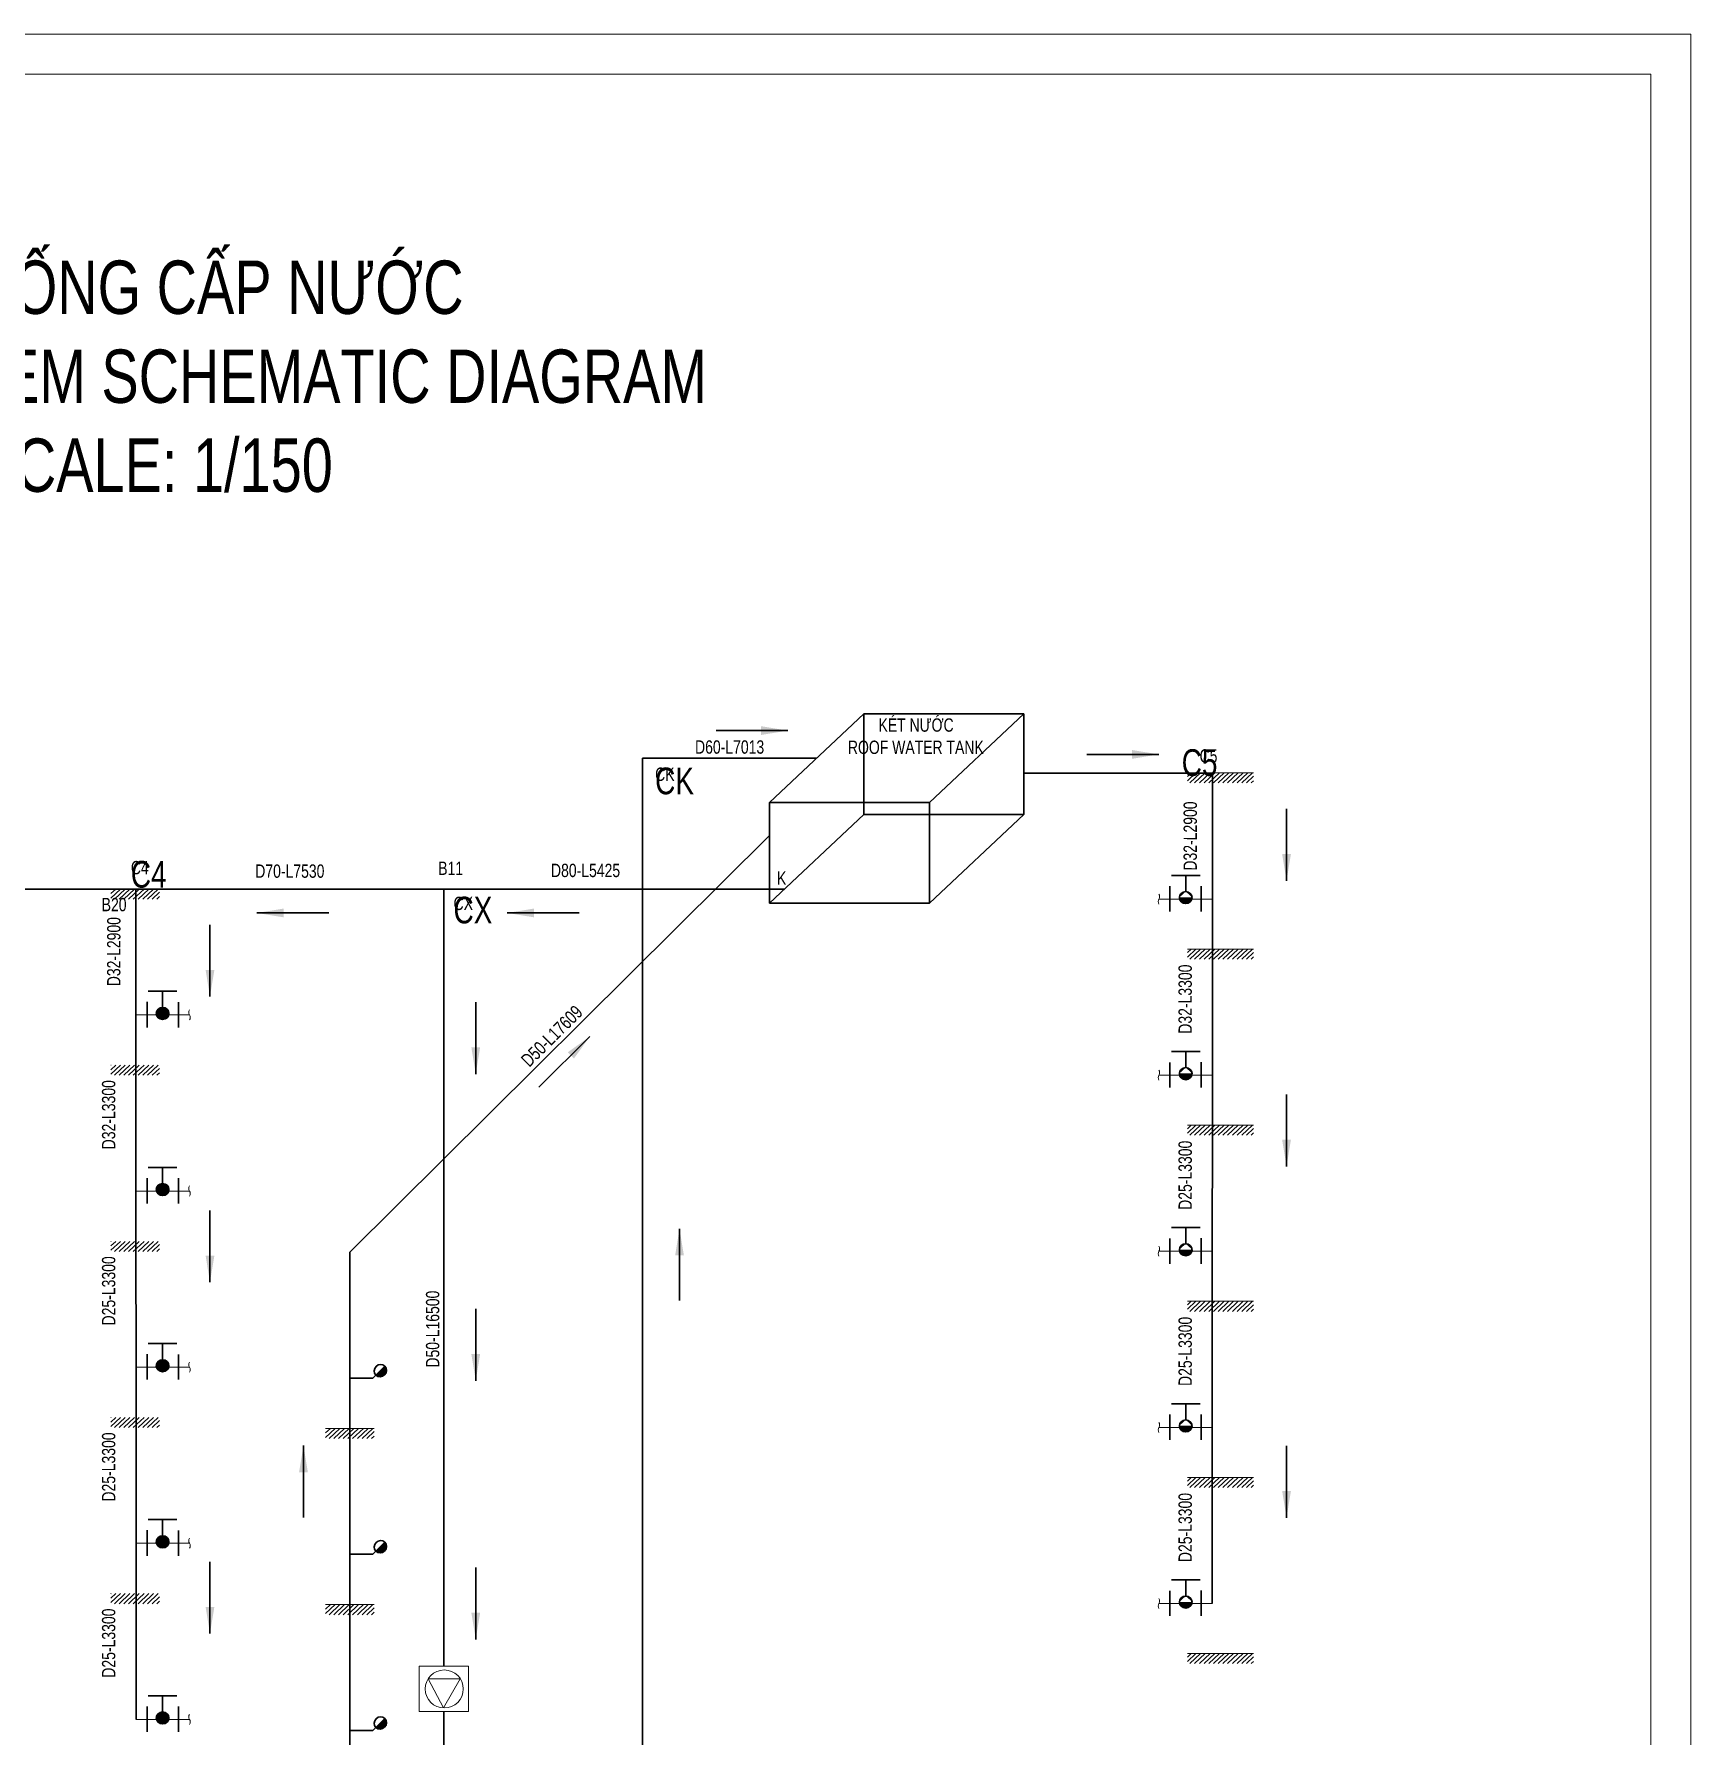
# Model space of a CAD drawing. Header units: millimetres. Extents: x -819040 to 60987, y -269988 to 131461.
# Drawn here: x -92518 to -61465, y 99574 to 131461 of the extents above; entities that cross this region are included whole.
import ezdxf

# ---------------------------------------------------------------- set-up
doc = ezdxf.new("R2010")
doc.units = ezdxf.units.MM
doc.linetypes.add('DOT', pattern=[0.25, 0, -0.25])
doc.layers.get('0').update_dxf_attribs({"lineweight": 9})
doc.layers.get('Defpoints').update_dxf_attribs({"lineweight": 9})
for name, color, linetype, lineweight in [('A-Thiet bi', 144, 'Continuous', 9), ('CAP LANH-CONTINOUS', 4, 'Continuous', 30), ('CAP LANH-CONTINOUS @ 50', 4, 'Continuous', 30), ('GHI CHU', 51, 'Continuous', 9), ('GHI CHU @ 100', 51, 'Continuous', 9), ('GHI CHU @ 50', 51, 'Continuous', 9), ('KET NUOC', 4, 'Continuous', 30), ('KHUNG GIAY-A2', 7, 'Continuous', 9), ('KICH THUOC', 21, 'Continuous', 13), ('KICH THUOC @ 100', 21, 'Continuous', 13), ('NETMANH', 43, 'Continuous', 9), ('THAY', 9, 'Continuous', 9), ('VAN GIAM AP', 7, 'Continuous', 30)]:
    doc.layers.add(name, color=color, linetype=linetype, lineweight=lineweight)
doc.styles.add('KICH THUOC', font='arial.ttf', dxfattribs={"width": 0.75})
doc.styles.add('TCVN-10', font='arial.ttf', dxfattribs={"width": 0.75, "height": 10})
doc.styles.add('TCVN-2.5', font='arial.ttf', dxfattribs={"width": 0.75, "height": 2.5})
doc.styles.add('TCVN-5', font='arial.ttf', dxfattribs={"width": 0.75, "height": 5})
doc.dimstyles.new('TCVN-2.5 D-L', dxfattribs={"dimtxt": 2.5, "dimasz": 1.2, "dimexe": 1.2, "dimexo": 0, "dimgap": 0.8, "dimtad": 1, "dimtoh": 1, "dimdec": 0, "dimzin": 0, "dimdsep": 46, "dimtxsty": 'KICH THUOC', "dimblk": 'ARCHTICK', "dimcen": 1.2, "dimdle": 1.2, "dimse1": 1, "dimse2": 1, "dimsd1": 1, "dimsd2": 1, "dimclrd": 256, "dimclre": 256, "dimclrt": 256, "dimadec": 0, "dimazin": 0, "dimtm": 1e-09, "dimtfac": 1, "dimtdec": 0, "dimtofl": 0, "dimtmove": 0, "dimatfit": 2, "dimfxl": 1, "dimtolj": 1, "dimtzin": 0, "dimlwd": -1, "dimlwe": -1, "dimarcsym": 1})
doc.dimstyles.new('TCVN-5 D-i-L', dxfattribs={"dimtxt": 5, "dimasz": 1.2, "dimexe": 1.2, "dimexo": 0, "dimgap": 0.8, "dimtad": 1, "dimtoh": 1, "dimdec": 0, "dimzin": 0, "dimdsep": 46, "dimtxsty": 'KICH THUOC', "dimblk": 'ARCHTICK', "dimcen": 1.2, "dimdle": 1.2, "dimse1": 1, "dimse2": 1, "dimsd1": 1, "dimsd2": 1, "dimclrd": 256, "dimclre": 256, "dimclrt": 256, "dimadec": 0, "dimazin": 0, "dimtm": 1e-09, "dimtfac": 1, "dimtdec": 0, "dimtofl": 0, "dimtmove": 1, "dimatfit": 2, "dimfxl": 1, "dimtolj": 1, "dimtzin": 0, "dimlwd": -1, "dimlwe": -1, "dimarcsym": 1})

# ---------------------------------------------------------------- blocks, each defined once
blk = doc.blocks.new('ket_nuoc_khong_gian')
at = {"layer": 'KET NUOC'}
for p, q in [((0, 1886), (1768, 3552)), ((4768, 3552), (1768, 3552)), ((1768, 3552), (1768, 1667)), ((3000, 1886), (4768, 3552)), ((4768, 1667), (4768, 3552)), ((0, 0), (0, 1886)), ((3000, 1886), (0, 1886)), ((1768, 1667), (0, 0)), ((1768, 1667), (4768, 1667)), ((3000, 0), (3000, 1886)), ((3000, 0), (4768, 1667)), ((0, 0), (3000, 0))]:
    blk.add_line(p, q, dxfattribs=at)
blk = doc.blocks.new('*U2150')
at = {"layer": 'GHI CHU @ 100', "insert": (-90703, 115968), "char_height": 500, "attachment_point": 1, "style": 'TCVN-5'}
blk.add_mtext_dynamic_manual_height_columns('C4', width=428.76, gutter_width=1250, heights=[91.2], dxfattribs=at)
at = {"layer": 'GHI CHU @ 50', "insert": (-90703, 115968), "char_height": 250, "attachment_point": 1, "style": 'TCVN-5'}
blk.add_mtext_dynamic_manual_height_columns('C4', width=214.38, gutter_width=625, heights=[45.6], dxfattribs=at)
blk = doc.blocks.new('*U2153')
at = {"layer": 'GHI CHU @ 100', "insert": (-70340, 118061), "char_height": 500, "attachment_point": 3, "style": 'TCVN-5'}
blk.add_mtext_dynamic_manual_height_columns('C5', width=428.76, gutter_width=1250, heights=[91.2], dxfattribs=at)
at = {"layer": 'GHI CHU @ 50', "insert": (-70340, 118061), "char_height": 250, "attachment_point": 3, "style": 'TCVN-5'}
blk.add_mtext_dynamic_manual_height_columns('C5', width=214.38, gutter_width=625, heights=[45.6], dxfattribs=at)
blk = doc.blocks.new('*U2154')
at = {"layer": 'GHI CHU @ 100', "insert": (-80878, 117718), "char_height": 500, "attachment_point": 1, "style": 'TCVN-5'}
blk.add_mtext_dynamic_manual_height_columns('CK', width=428.76, gutter_width=1250, heights=[91.2], dxfattribs=at)
at = {"layer": 'GHI CHU @ 50', "insert": (-80878, 117718), "char_height": 250, "attachment_point": 1, "style": 'TCVN-5'}
blk.add_mtext_dynamic_manual_height_columns('CK', width=214.38, gutter_width=625, heights=[45.6], dxfattribs=at)
blk = doc.blocks.new('*U2155')
at = {"layer": 'GHI CHU @ 100', "insert": (-84656, 115298), "char_height": 500, "attachment_point": 1, "style": 'TCVN-5'}
blk.add_mtext_dynamic_manual_height_columns('CX', width=562.6, gutter_width=1250, heights=[91.2], dxfattribs=at)
at = {"layer": 'GHI CHU @ 50', "insert": (-84656, 115298), "char_height": 250, "attachment_point": 1, "style": 'TCVN-5'}
blk.add_mtext_dynamic_manual_height_columns('CX', width=214.38, gutter_width=625, heights=[45.6], dxfattribs=at)
blk = doc.blocks.new('*D1938')
at = {"layer": 'Defpoints', "color": 0, "transparency": 16777216}
for p in [(-84838, 115446), (-84838, 98946), (-84838, 98946)]:
    blk.add_point(p, dxfattribs=at)
at = {"layer": 'KICH THUOC', "transparency": 16777216, "insert": (-85046, 107196), "char_height": 250, "attachment_point": 5, "rotation": 89.9995, "style": 'KICH THUOC'}
blk.add_mtext('\\A1;D50-L16500', dxfattribs=at)
blk = doc.blocks.new('_ArchTick')
at = {"color": 0, "linetype": 'ByBlock', "const_width": 0.15}
blk.add_lwpolyline([(-0.5, -0.5), (0.5, 0.5)], dxfattribs=at)
blk = doc.blocks.new('*D1941')
at = {"layer": 'Defpoints', "color": 0, "transparency": 16777216}
for p in [(-96777, 115568), (-90609, 115568), (-90609, 115568)]:
    blk.add_point(p, dxfattribs=at)
at = {"layer": 'KICH THUOC', "transparency": 16777216, "insert": (-93693, 115776), "char_height": 250, "attachment_point": 5, "style": 'KICH THUOC'}
blk.add_mtext('\\A1;D50-L6870', dxfattribs=at)
blk = doc.blocks.new('*D1942')
at = {"layer": 'Defpoints', "color": 0, "transparency": 16777216}
for p in [(-90609, 115568), (-84838, 115568), (-84838, 115568)]:
    blk.add_point(p, dxfattribs=at)
at = {"layer": 'KICH THUOC', "transparency": 16777216, "insert": (-87724, 115776), "char_height": 250, "attachment_point": 5, "style": 'KICH THUOC'}
blk.add_mtext('\\A1;D70-L7530', dxfattribs=at)
blk = doc.blocks.new('*D1943')
at = {"layer": 'Defpoints', "color": 0, "transparency": 16777216}
for p in [(-84838, 115446), (-78452, 115579), (-78452, 115441)]:
    blk.add_point(p, dxfattribs=at)
at = {"layer": 'KICH THUOC', "transparency": 16777216, "insert": (-82182, 115789), "char_height": 250, "attachment_point": 5, "rotation": 359.9552, "style": 'KICH THUOC'}
blk.add_mtext('\\A1;D80-L5425', dxfattribs=at)
blk = doc.blocks.new('*D1964')
at = {"layer": 'Defpoints', "color": 0, "transparency": 16777216}
for p in [(-70735, 105129), (-70434, 105129), (-70434, 101829)]:
    blk.add_point(p, dxfattribs=at)
at = {"layer": 'KICH THUOC', "transparency": 16777216, "insert": (-70943, 103479), "char_height": 250, "attachment_point": 5, "rotation": 90, "style": 'KICH THUOC'}
blk.add_mtext('\\A1;D25-L3300', dxfattribs=at)
blk = doc.blocks.new('*D1965')
at = {"layer": 'Defpoints', "color": 0, "transparency": 16777216}
for p in [(-70735, 108429), (-70427, 108429), (-70434, 105129)]:
    blk.add_point(p, dxfattribs=at)
at = {"layer": 'KICH THUOC', "transparency": 16777216, "insert": (-70943, 106779), "char_height": 250, "attachment_point": 5, "rotation": 90, "style": 'KICH THUOC'}
blk.add_mtext('\\A1;D25-L3300', dxfattribs=at)
blk = doc.blocks.new('*D1966')
at = {"layer": 'Defpoints', "color": 0, "transparency": 16777216}
for p in [(-70735, 111729), (-70427, 111729), (-70427, 108429)]:
    blk.add_point(p, dxfattribs=at)
at = {"layer": 'KICH THUOC', "transparency": 16777216, "insert": (-70943, 110079), "char_height": 250, "attachment_point": 5, "rotation": 90, "style": 'KICH THUOC'}
blk.add_mtext('\\A1;D25-L3300', dxfattribs=at)
blk = doc.blocks.new('*D1967')
at = {"layer": 'Defpoints', "color": 0, "transparency": 16777216}
for p in [(-70735, 115029), (-70427, 115029), (-70427, 111729)]:
    blk.add_point(p, dxfattribs=at)
at = {"layer": 'KICH THUOC', "transparency": 16777216, "insert": (-70943, 113379), "char_height": 250, "attachment_point": 5, "rotation": 90, "style": 'KICH THUOC'}
blk.add_mtext('\\A1;D32-L3300', dxfattribs=at)
blk = doc.blocks.new('*D1968')
at = {"layer": 'Defpoints', "color": 0, "transparency": 16777216}
for p in [(-70638, 117930), (-70424, 117929), (-70427, 115029)]:
    blk.add_point(p, dxfattribs=at)
at = {"layer": 'KICH THUOC', "transparency": 16777216, "insert": (-70848, 116435), "char_height": 250, "attachment_point": 5, "rotation": 89.9304, "style": 'KICH THUOC'}
blk.add_mtext('\\A1;D32-L2900', dxfattribs=at)
blk = doc.blocks.new('*D1979')
at = {"layer": 'Defpoints', "color": 0, "transparency": 16777216}
for p in [(-90910, 102963), (-90609, 102963), (-90609, 99663)]:
    blk.add_point(p, dxfattribs=at)
at = {"layer": 'KICH THUOC', "transparency": 16777216, "insert": (-91118, 101313), "char_height": 250, "attachment_point": 5, "rotation": 90, "style": 'KICH THUOC'}
blk.add_mtext('\\A1;D25-L3300', dxfattribs=at)
blk = doc.blocks.new('*D1980')
at = {"layer": 'Defpoints', "color": 0, "transparency": 16777216}
for p in [(-90910, 106263), (-90602, 106263), (-90609, 102963)]:
    blk.add_point(p, dxfattribs=at)
at = {"layer": 'KICH THUOC', "transparency": 16777216, "insert": (-91118, 104613), "char_height": 250, "attachment_point": 5, "rotation": 90, "style": 'KICH THUOC'}
blk.add_mtext('\\A1;D25-L3300', dxfattribs=at)
blk = doc.blocks.new('*D1981')
at = {"layer": 'Defpoints', "color": 0, "transparency": 16777216}
for p in [(-90910, 109563), (-90602, 109563), (-90602, 106263)]:
    blk.add_point(p, dxfattribs=at)
at = {"layer": 'KICH THUOC', "transparency": 16777216, "insert": (-91118, 107913), "char_height": 250, "attachment_point": 5, "rotation": 90, "style": 'KICH THUOC'}
blk.add_mtext('\\A1;D25-L3300', dxfattribs=at)
blk = doc.blocks.new('*D1982')
at = {"layer": 'Defpoints', "color": 0, "transparency": 16777216}
for p in [(-90910, 112863), (-90602, 112863), (-90602, 109563)]:
    blk.add_point(p, dxfattribs=at)
at = {"layer": 'KICH THUOC', "transparency": 16777216, "insert": (-91118, 111213), "char_height": 250, "attachment_point": 5, "rotation": 90, "style": 'KICH THUOC'}
blk.add_mtext('\\A1;D32-L3300', dxfattribs=at)
blk = doc.blocks.new('*D1983')
at = {"layer": 'Defpoints', "color": 0, "transparency": 16777216}
for p in [(-90813, 115764), (-90599, 115763), (-90602, 112863)]:
    blk.add_point(p, dxfattribs=at)
at = {"layer": 'KICH THUOC', "transparency": 16777216, "insert": (-91022, 114269), "char_height": 250, "attachment_point": 5, "rotation": 89.9304, "style": 'KICH THUOC'}
blk.add_mtext('\\A1;D32-L2900', dxfattribs=at)
blk = doc.blocks.new('A$C7C7B398A')
at = {"layer": 'A-Thiet bi', "ltscale": 50}
for p, q in [((168, 616), (454, 69)), ((768, 616), (168, 616)), ((454, 69), (768, 616))]:
    blk.add_line(p, q, dxfattribs=at)
blk.add_lwpolyline([(920, 849), (0, 849), (0, 0), (920, 0)], close=True, dxfattribs=at)
blk.add_circle((468, 424), 356, dxfattribs=at)
blk = doc.blocks.new('*U250')
at = {"layer": 'CAP LANH-CONTINOUS'}
h = blk.add_hatch(color=4, dxfattribs=at)
edge = h.paths.add_edge_path()
edge.add_ellipse((228, 12), major_axis=(-84.4, -84.4), ratio=0.942857, start_angle=360, end_angle=540)
edge.add_line((312, 96), (143, -73))
for p, q in [((143, -73), (312, 96)), ((87, -128), (-344, -128)), ((87, -128), (143, -73))]:
    blk.add_line(p, q, dxfattribs=at)
blk.add_ellipse((228, 12), major_axis=(-84.4, -84.4), ratio=0.942857, start_param=3.141593, end_param=9.424778, dxfattribs=at)
blk = doc.blocks.new('*U251')
at = {"layer": 'CAP LANH-CONTINOUS', "color": 0, "linetype": 'ByBlock', "lineweight": -2, "transparency": 16777216}
for p in [(0, 42900), (0, 39600), (0, 36300), (0, 33000), (0, 29700), (0, 26400), (0, 23100), (0, 19800), (0, 16500), (0, 13200), (0, 9900), (0, 6600), (0, 3300), (0, 0)]:
    blk.add_blockref('*U250', p, dxfattribs=at)
blk = doc.blocks.new('*D2138')
at = {"layer": 'Defpoints', "color": 0, "transparency": 16777216}
for p in [(-81112, 117893), (-81112, 117893), (-81112, 63483)]:
    blk.add_point(p, dxfattribs=at)
at = {"layer": 'KICH THUOC', "transparency": 16777216, "insert": (-81320, 90688), "char_height": 250, "attachment_point": 5, "rotation": 90, "style": 'KICH THUOC'}
blk.add_mtext('\\A1;D60-L52800', dxfattribs=at)
blk = doc.blocks.new('*D2139')
at = {"layer": 'Defpoints', "color": 0, "transparency": 16777216}
for p in [(-81112, 117893), (-77851, 117893), (-77851, 117893)]:
    blk.add_point(p, dxfattribs=at)
at = {"layer": 'KICH THUOC', "transparency": 16777216, "insert": (-79482, 118101), "char_height": 250, "attachment_point": 5, "style": 'KICH THUOC'}
blk.add_mtext('\\A1;D60-L7013', dxfattribs=at)
blk = doc.blocks.new('*D2140')
at = {"layer": 'Defpoints', "color": 0, "transparency": 16777216}
for p in [(-86599, 108635), (-86599, 108635), (-86599, 61964)]:
    blk.add_point(p, dxfattribs=at)
at = {"layer": 'KICH THUOC', "transparency": 16777216, "insert": (-86807, 85300), "char_height": 250, "attachment_point": 5, "rotation": 90, "style": 'KICH THUOC'}
blk.add_mtext('\\A1;D50-L52800', dxfattribs=at)
blk = doc.blocks.new('*D2141')
at = {"layer": 'Defpoints', "color": 0, "transparency": 16777216}
for p in [(-78735, 116444), (-78735, 116444), (-86599, 108635)]:
    blk.add_point(p, dxfattribs=at)
at = {"layer": 'KICH THUOC', "transparency": 16777216, "insert": (-82813, 112687), "char_height": 250, "attachment_point": 5, "rotation": 44.7963, "style": 'KICH THUOC'}
blk.add_mtext('\\A1;D50-L17609', dxfattribs=at)
blk = doc.blocks.new('*U254')
at = {"layer": 'CAP LANH-CONTINOUS @ 50'}
blk.add_leader([(673, 0), (0, 0)], dimstyle='TCVN-5 D-i-L', override={"dimscale": 50, "dimasz": 5, "dimgap": 0.8, "dimtad": 0}, dxfattribs=at)
blk = doc.blocks.new('*U253')
at = {"layer": 'CAP LANH-CONTINOUS @ 50'}
blk.add_leader([(-194, 0), (478, 0)], dimstyle='TCVN-5 D-i-L', override={"dimscale": 50, "dimasz": 5, "dimgap": 0.8, "dimtad": 0}, dxfattribs=at)

msp = doc.modelspace()

# ---------------------------------------------------------------- hatches: boundary and pattern name
at = {"layer": 'CAP LANH-CONTINOUS'}
h = msp.add_hatch(color=4, dxfattribs=at)
edge = h.paths.add_edge_path()
edge.add_ellipse((-70933.4, 115281.1), major_axis=(119.4, 0), ratio=0.9428571, start_angle=270, end_angle=361.85398, ccw=False)
edge.add_ellipse((-70933.4, 115281.1), major_axis=(119.4, 0), ratio=0.9428571, start_angle=178.14602, end_angle=270, ccw=False)
edge.add_line((-71052.7, 115284.7), (-70814, 115284.7))
edge = h.paths.add_edge_path()
edge.add_line((-70814, 115284.7), (-71052.7, 115284.7))
edge.add_ellipse((-70933.4, 115281.1), major_axis=(119.4, 0), ratio=0.9428571, start_angle=90, end_angle=178.14602, ccw=False)
edge.add_ellipse((-70933.4, 115281.1), major_axis=(-119.4, 0), ratio=0.9428571, start_angle=181.85398, end_angle=270, ccw=False)
h = msp.add_hatch(color=4, dxfattribs=at)
edge = h.paths.add_edge_path()
edge.add_ellipse((-90108.9, 113111.4), major_axis=(-119.4, 0), ratio=0.9428571, start_angle=-1.85398, end_angle=90)
edge.add_ellipse((-90108.9, 113111.4), major_axis=(-119.4, 0), ratio=0.9428571, start_angle=90, end_angle=181.85398)
edge.add_line((-89989.6, 113115.1), (-90228.3, 113115.1))
edge = h.paths.add_edge_path()
edge.add_line((-90228.3, 113115.1), (-89989.6, 113115.1))
edge.add_ellipse((-90108.9, 113111.4), major_axis=(-119.4, 0), ratio=0.9428571, start_angle=181.85398, end_angle=270)
edge.add_ellipse((-90108.9, 113111.4), major_axis=(119.4, 0), ratio=0.9428571, start_angle=90, end_angle=178.14602)
h = msp.add_hatch(color=4, dxfattribs=at)
edge = h.paths.add_edge_path()
edge.add_ellipse((-70933.4, 111982.6), major_axis=(119.4, 0), ratio=0.9428571, start_angle=270, end_angle=361.85398, ccw=False)
edge.add_ellipse((-70933.4, 111982.6), major_axis=(119.4, 0), ratio=0.9428571, start_angle=178.14602, end_angle=270, ccw=False)
edge.add_line((-71052.7, 111986.3), (-70814, 111986.3))
edge = h.paths.add_edge_path()
edge.add_line((-70814, 111986.3), (-71052.7, 111986.3))
edge.add_ellipse((-70933.4, 111982.6), major_axis=(119.4, 0), ratio=0.9428571, start_angle=90, end_angle=178.14602, ccw=False)
edge.add_ellipse((-70933.4, 111982.6), major_axis=(-119.4, 0), ratio=0.9428571, start_angle=181.85398, end_angle=270, ccw=False)
h = msp.add_hatch(color=4, dxfattribs=at)
edge = h.paths.add_edge_path()
edge.add_ellipse((-90108.9, 109811.4), major_axis=(-119.4, 0), ratio=0.9428571, start_angle=-1.85398, end_angle=90)
edge.add_ellipse((-90108.9, 109811.4), major_axis=(-119.4, 0), ratio=0.9428571, start_angle=90, end_angle=181.85398)
edge.add_line((-89989.6, 109815.1), (-90228.3, 109815.1))
edge = h.paths.add_edge_path()
edge.add_line((-90228.3, 109815.1), (-89989.6, 109815.1))
edge.add_ellipse((-90108.9, 109811.4), major_axis=(-119.4, 0), ratio=0.9428571, start_angle=181.85398, end_angle=270)
edge.add_ellipse((-90108.9, 109811.4), major_axis=(119.4, 0), ratio=0.9428571, start_angle=90, end_angle=178.14602)
h = msp.add_hatch(color=4, dxfattribs=at)
edge = h.paths.add_edge_path()
edge.add_ellipse((-70933.4, 108682.6), major_axis=(119.4, 0), ratio=0.9428571, start_angle=270, end_angle=361.85398, ccw=False)
edge.add_ellipse((-70933.4, 108682.6), major_axis=(119.4, 0), ratio=0.9428571, start_angle=178.14602, end_angle=270, ccw=False)
edge.add_line((-71052.7, 108686.3), (-70814, 108686.3))
edge = h.paths.add_edge_path()
edge.add_line((-70814, 108686.3), (-71052.7, 108686.3))
edge.add_ellipse((-70933.4, 108682.6), major_axis=(119.4, 0), ratio=0.9428571, start_angle=90, end_angle=178.14602, ccw=False)
edge.add_ellipse((-70933.4, 108682.6), major_axis=(-119.4, 0), ratio=0.9428571, start_angle=181.85398, end_angle=270, ccw=False)
h = msp.add_hatch(color=4, dxfattribs=at)
edge = h.paths.add_edge_path()
edge.add_ellipse((-90108.9, 106511.4), major_axis=(-119.4, 0), ratio=0.9428571, start_angle=-1.85398, end_angle=90)
edge.add_ellipse((-90108.9, 106511.4), major_axis=(-119.4, 0), ratio=0.9428571, start_angle=90, end_angle=181.85398)
edge.add_line((-89989.6, 106515.1), (-90228.3, 106515.1))
edge = h.paths.add_edge_path()
edge.add_line((-90228.3, 106515.1), (-89989.6, 106515.1))
edge.add_ellipse((-90108.9, 106511.4), major_axis=(-119.4, 0), ratio=0.9428571, start_angle=181.85398, end_angle=270)
edge.add_ellipse((-90108.9, 106511.4), major_axis=(119.4, 0), ratio=0.9428571, start_angle=90, end_angle=178.14602)
h = msp.add_hatch(color=4, dxfattribs=at)
edge = h.paths.add_edge_path()
edge.add_ellipse((-70933.4, 105382.6), major_axis=(119.4, 0), ratio=0.9428571, start_angle=270, end_angle=361.85398, ccw=False)
edge.add_ellipse((-70933.4, 105382.6), major_axis=(119.4, 0), ratio=0.9428571, start_angle=178.14602, end_angle=270, ccw=False)
edge.add_line((-71052.7, 105386.3), (-70814, 105386.3))
edge = h.paths.add_edge_path()
edge.add_line((-70814, 105386.3), (-71052.7, 105386.3))
edge.add_ellipse((-70933.4, 105382.6), major_axis=(119.4, 0), ratio=0.9428571, start_angle=90, end_angle=178.14602, ccw=False)
edge.add_ellipse((-70933.4, 105382.6), major_axis=(-119.4, 0), ratio=0.9428571, start_angle=181.85398, end_angle=270, ccw=False)
h = msp.add_hatch(color=4, dxfattribs=at)
edge = h.paths.add_edge_path()
edge.add_ellipse((-90108.9, 103211.4), major_axis=(-119.4, 0), ratio=0.9428571, start_angle=-1.85398, end_angle=90)
edge.add_ellipse((-90108.9, 103211.4), major_axis=(-119.4, 0), ratio=0.9428571, start_angle=90, end_angle=181.85398)
edge.add_line((-89989.6, 103215.1), (-90228.3, 103215.1))
edge = h.paths.add_edge_path()
edge.add_line((-90228.3, 103215.1), (-89989.6, 103215.1))
edge.add_ellipse((-90108.9, 103211.4), major_axis=(-119.4, 0), ratio=0.9428571, start_angle=181.85398, end_angle=270)
edge.add_ellipse((-90108.9, 103211.4), major_axis=(119.4, 0), ratio=0.9428571, start_angle=90, end_angle=178.14602)
h = msp.add_hatch(color=4, dxfattribs=at)
edge = h.paths.add_edge_path()
edge.add_ellipse((-70933.4, 102082.6), major_axis=(119.4, 0), ratio=0.9428571, start_angle=270, end_angle=361.85398, ccw=False)
edge.add_ellipse((-70933.4, 102082.6), major_axis=(119.4, 0), ratio=0.9428571, start_angle=178.14602, end_angle=270, ccw=False)
edge.add_line((-71052.7, 102086.3), (-70814, 102086.3))
edge = h.paths.add_edge_path()
edge.add_line((-70814, 102086.3), (-71052.7, 102086.3))
edge.add_ellipse((-70933.4, 102082.6), major_axis=(119.4, 0), ratio=0.9428571, start_angle=90, end_angle=178.14602, ccw=False)
edge.add_ellipse((-70933.4, 102082.6), major_axis=(-119.4, 0), ratio=0.9428571, start_angle=181.85398, end_angle=270, ccw=False)
h = msp.add_hatch(color=4, dxfattribs=at)
edge = h.paths.add_edge_path()
edge.add_ellipse((-90108.9, 99911.4), major_axis=(-119.4, 0), ratio=0.9428571, start_angle=-1.85398, end_angle=90)
edge.add_ellipse((-90108.9, 99911.4), major_axis=(-119.4, 0), ratio=0.9428571, start_angle=90, end_angle=181.85398)
edge.add_line((-89989.6, 99915.1), (-90228.3, 99915.1))
edge = h.paths.add_edge_path()
edge.add_line((-90228.3, 99915.1), (-89989.6, 99915.1))
edge.add_ellipse((-90108.9, 99911.4), major_axis=(-119.4, 0), ratio=0.9428571, start_angle=181.85398, end_angle=270)
edge.add_ellipse((-90108.9, 99911.4), major_axis=(119.4, 0), ratio=0.9428571, start_angle=90, end_angle=178.14602)
at = {"layer": 'NETMANH', "linetype": 'DOT'}
h = msp.add_hatch(dxfattribs=at)
h.set_pattern_fill('ANSI31', color=256, scale=500)
h.set_pattern_definition([(43.315316, (-341357.41, -25776.48), (-44.194174, 41.668792), [])])
h.paths.add_polyline_path([(-69661.9, 117617.5), (-70903.6, 117617.5), (-70903.6, 117429), (-69661.9, 117429)])
at = {"layer": 'NETMANH'}
h = msp.add_hatch(dxfattribs=at)
h.set_pattern_fill('ANSI31', color=256, scale=500)
h.set_pattern_definition([(43.315316, (-344113, -40716.955), (-44.194174, 41.668792), [])])
h.paths.add_polyline_path([(-90164.8, 115441), (-91076.6, 115441), (-91076.6, 115251.6), (-90164.8, 115251.6)])
at = {"layer": 'NETMANH', "linetype": 'DOT'}
h = msp.add_hatch(dxfattribs=at)
h.set_pattern_fill('ANSI31', color=256, scale=500)
h.set_pattern_definition([(43.315316, (-341357.41, -29076.48), (-44.194174, 41.668792), [])])
h.paths.add_polyline_path([(-69661.9, 114317.5), (-70903.6, 114317.5), (-70903.6, 114129), (-69661.9, 114129)])
at = {"layer": 'NETMANH'}
h = msp.add_hatch(dxfattribs=at)
h.set_pattern_fill('ANSI31', color=256, scale=500)
h.set_pattern_definition([(43.315316, (-344113, -44016.955), (-44.194174, 41.668792), [])])
h.paths.add_polyline_path([(-90164.8, 112141), (-91076.6, 112141), (-91076.6, 111951.6), (-90164.8, 111951.6)])
at = {"layer": 'NETMANH', "linetype": 'DOT'}
h = msp.add_hatch(dxfattribs=at)
h.set_pattern_fill('ANSI31', color=256, scale=500)
h.set_pattern_definition([(43.315316, (-341357.41, -32376.48), (-44.194174, 41.668792), [])])
h.paths.add_polyline_path([(-69661.9, 111017.5), (-70903.6, 111017.5), (-70903.6, 110829), (-69661.9, 110829)])
at = {"layer": 'NETMANH'}
h = msp.add_hatch(dxfattribs=at)
h.set_pattern_fill('ANSI31', color=256, scale=500)
h.set_pattern_definition([(43.315316, (-344113, -47316.955), (-44.194174, 41.668792), [])])
h.paths.add_polyline_path([(-90164.8, 108841), (-91076.6, 108841), (-91076.6, 108651.6), (-90164.8, 108651.6)])
at = {"layer": 'NETMANH', "linetype": 'DOT'}
h = msp.add_hatch(dxfattribs=at)
h.set_pattern_fill('ANSI31', color=256, scale=500)
h.set_pattern_definition([(43.315316, (-341357.41, -35676.48), (-44.194174, 41.668792), [])])
h.paths.add_polyline_path([(-69661.9, 107717.5), (-70903.6, 107717.5), (-70903.6, 107529), (-69661.9, 107529)])
at = {"layer": 'NETMANH'}
h = msp.add_hatch(dxfattribs=at)
h.set_pattern_fill('ANSI31', color=256, scale=500)
h.set_pattern_definition([(43.315316, (-344113, -50616.955), (-44.194174, 41.668792), [])])
h.paths.add_polyline_path([(-90164.8, 105541), (-91076.6, 105541), (-91076.6, 105351.6), (-90164.8, 105351.6)])
h = msp.add_hatch(dxfattribs=at)
h.set_pattern_fill('ANSI31', color=256, scale=500)
h.set_pattern_definition([(43.315316, (-340091.546, -50822.7), (-44.194174, 41.668792), [])])
h.paths.add_polyline_path([(-86143.4, 105335.3), (-87055.1, 105335.3), (-87055.1, 105145.9), (-86143.4, 105145.9)])
at = {"layer": 'NETMANH', "linetype": 'DOT'}
h = msp.add_hatch(dxfattribs=at)
h.set_pattern_fill('ANSI31', color=256, scale=500)
h.set_pattern_definition([(43.315316, (-341357.41, -38976.48), (-44.194174, 41.668792), [])])
h.paths.add_polyline_path([(-69661.9, 104417.5), (-70903.6, 104417.5), (-70903.6, 104229), (-69661.9, 104229)])
at = {"layer": 'NETMANH'}
h = msp.add_hatch(dxfattribs=at)
h.set_pattern_fill('ANSI31', color=256, scale=500)
h.set_pattern_definition([(43.315316, (-344113, -53916.955), (-44.194174, 41.668792), [])])
h.paths.add_polyline_path([(-90164.8, 102241), (-91076.6, 102241), (-91076.6, 102051.6), (-90164.8, 102051.6)])
h = msp.add_hatch(dxfattribs=at)
h.set_pattern_fill('ANSI31', color=256, scale=500)
h.set_pattern_definition([(43.315316, (-340091.546, -54122.7), (-44.194174, 41.668792), [])])
h.paths.add_polyline_path([(-86143.4, 102035.3), (-87055.1, 102035.3), (-87055.1, 101845.9), (-86143.4, 101845.9)])
at = {"layer": 'NETMANH', "linetype": 'DOT'}
h = msp.add_hatch(dxfattribs=at)
h.set_pattern_fill('ANSI31', color=256, scale=500)
h.set_pattern_definition([(43.315316, (-341357.41, -42276.48), (-44.194174, 41.668792), [])])
h.paths.add_polyline_path([(-69661.9, 101117.5), (-70903.6, 101117.5), (-70903.6, 100929), (-69661.9, 100929)])

# ---------------------------------------------------------------- linework, layer by layer
at = {"layer": 'CAP LANH-CONTINOUS', "ltscale": 4}
for p, q in [((-81112.2, 63483.4), (-81112.2, 117893.4)), ((-81112.2, 117893.4), (-77851, 117893.4)), ((-73967.1, 117612.2), (-70433.4, 117612.2)), ((-70433.4, 117612.2), (-70437.4, 102055.1)), ((-86599.2, 108635.3), (-78734.9, 116443.8)), ((-78452.1, 115441), (-103977.1, 115441)), ((-90608.9, 115441), (-90604.9, 99883.9)), ((-84838.2, 115441), (-84838.2, 100879.7)), ((-86599.2, 61964.3), (-86599.2, 108635.3)), ((-84838.2, 100030.5), (-84838.2, 98946.3))]:
    msp.add_line(p, q, dxfattribs=at)
at = {"layer": 'CAP LANH-CONTINOUS'}
for p, q in [((-71230.3, 115020.1), (-71230.3, 115492.9)), ((-70662.1, 115696.7), (-71199.1, 115696.7)), ((-70933.4, 115393.6), (-70933.4, 115691.5)), ((-70647.6, 115020.1), (-70647.6, 115496.1)), ((-90380.2, 113527.1), (-89843.2, 113527.1)), ((-90108.9, 113224), (-90108.9, 113521.9)), ((-90394.7, 112850.5), (-90394.7, 113326.5)), ((-89812, 112850.5), (-89812, 113323.3)), ((-70662.1, 112398.3), (-71199.1, 112398.3)), ((-70933.4, 112095.2), (-70933.4, 112393.1)), ((-71230.3, 111721.7), (-71230.3, 112194.5)), ((-70647.6, 111721.7), (-70647.6, 112197.7)), ((-90394.7, 109550.5), (-90394.7, 110026.5)), ((-90380.2, 110227.1), (-89843.2, 110227.1)), ((-90108.9, 109924), (-90108.9, 110221.9)), ((-89812, 109550.5), (-89812, 110023.3)), ((-70662.1, 109098.3), (-71199.1, 109098.3)), ((-70933.4, 108795.2), (-70933.4, 109093.1)), ((-71230.3, 108421.7), (-71230.3, 108894.5)), ((-70647.6, 108421.7), (-70647.6, 108897.7)), ((-90380.2, 106927.1), (-89843.2, 106927.1)), ((-90108.9, 106624), (-90108.9, 106921.9)), ((-90394.7, 106250.5), (-90394.7, 106726.5)), ((-89812, 106250.5), (-89812, 106723.3)), ((-71230.3, 105121.7), (-71230.3, 105594.5)), ((-70662.1, 105798.3), (-71199.1, 105798.3)), ((-70933.4, 105495.2), (-70933.4, 105793.1)), ((-70647.6, 105121.7), (-70647.6, 105597.7)), ((-90394.7, 102950.5), (-90394.7, 103426.5)), ((-90380.2, 103627.1), (-89843.2, 103627.1)), ((-90108.9, 103324), (-90108.9, 103621.9)), ((-89812, 102950.5), (-89812, 103423.3)), ((-70662.1, 102498.3), (-71199.1, 102498.3)), ((-70933.4, 102195.2), (-70933.4, 102493.1)), ((-71230.3, 101821.7), (-71230.3, 102294.5)), ((-70647.6, 101821.7), (-70647.6, 102297.7)), ((-90380.2, 100327.1), (-89843.2, 100327.1)), ((-90108.9, 100024), (-90108.9, 100321.9)), ((-90394.7, 99650.5), (-90394.7, 100126.5)), ((-89812, 99650.5), (-89812, 100123.3))]:
    msp.add_line(p, q, dxfattribs=at)
for centre, major_axis in [((-70933.4, 115281.1), (119.4, 0)), ((-90108.9, 113111.4), (-119.4, 0)), ((-70933.4, 111982.6), (119.4, 0)), ((-90108.9, 109811.4), (-119.4, 0)), ((-70933.4, 108682.6), (119.4, 0)), ((-90108.9, 106511.4), (-119.4, 0)), ((-70933.4, 105382.6), (119.4, 0)), ((-90108.9, 103211.4), (-119.4, 0)), ((-70933.4, 102082.6), (119.4, 0)), ((-90108.9, 99911.4), (-119.4, 0))]:
    msp.add_ellipse(centre, major_axis=major_axis, ratio=0.9428571, start_param=3.1415927, end_param=9.424778, dxfattribs=at)
at = {"layer": 'KHUNG GIAY-A2'}
for points in [[(-61465.5, 42361.3), (-61465.5, 131461.3), (-124465.5, 131461.3), (-124465.5, 42361.3)], [(-120715.5, 130711.3), (-62215.5, 130711.3), (-62215.5, 43111.3), (-120715.5, 43111.3)]]:
    msp.add_lwpolyline(points, close=True, dxfattribs=at)
at = {"layer": 'NETMANH'}
for p, q in [((-70903.6, 117617.5), (-69661.9, 117617.5)), ((-70903.6, 114317.5), (-69661.9, 114317.5)), ((-70903.6, 111017.5), (-69661.9, 111017.5)), ((-70903.6, 107717.5), (-69661.9, 107717.5)), ((-87055.1, 105335.3), (-86143.4, 105335.3)), ((-70903.6, 104417.5), (-69661.9, 104417.5)), ((-87055.1, 102035.3), (-86143.4, 102035.3)), ((-70903.6, 101117.5), (-69661.9, 101117.5))]:
    msp.add_line(p, q, dxfattribs=at)
at = {"layer": 'THAY'}
for p, q in [((-70437.4, 115253.5), (-71437.4, 115253.5)), ((-90604.9, 113083.9), (-89604.9, 113083.9)), ((-70437.4, 111955.1), (-71437.4, 111955.1)), ((-90604.9, 109783.9), (-89604.9, 109783.9)), ((-70437.4, 108655.1), (-71437.4, 108655.1)), ((-90604.9, 106483.9), (-89604.9, 106483.9)), ((-70437.4, 105355.1), (-71437.4, 105355.1)), ((-90604.9, 103183.9), (-89604.9, 103183.9)), ((-70437.4, 102055.1), (-71437.4, 102055.1)), ((-90604.9, 99883.9), (-89604.9, 99883.9))]:
    msp.add_line(p, q, dxfattribs=at)
at = {"layer": 'THAY', "linetype": 'ByBlock'}
for p, q in [((-70437.4, 115253.5), (-71423, 115253.5)), ((-90604.9, 113083.9), (-89619.3, 113083.9)), ((-70437.4, 111955.1), (-71423, 111955.1)), ((-90604.9, 109783.9), (-89619.3, 109783.9)), ((-70437.4, 108655.1), (-71423, 108655.1)), ((-90604.9, 106483.9), (-89619.3, 106483.9)), ((-70437.4, 105355.1), (-71423, 105355.1)), ((-90604.9, 103183.9), (-89619.3, 103183.9)), ((-70437.4, 102055.1), (-71423, 102055.1)), ((-90604.9, 99883.9), (-89619.3, 99883.9))]:
    msp.add_line(p, q, dxfattribs=at)
at = {"layer": 'THAY'}
for centre, major_axis, start_param, end_param in [((-71350.8, 115206.3), (100, 0), 2.6179939, 3.6651914), ((-71524, 115300.6), (100, 0), -0.5235988, 0.5235988), ((-89518.3, 113131), (-100, 0), -0.5235988, 0.5235988), ((-89691.5, 113036.7), (-100, 0), 2.6179939, 3.6651914), ((-71350.8, 111907.9), (100, 0), 2.6179939, 3.6651914), ((-71524, 112002.2), (100, 0), -0.5235988, 0.5235988), ((-89518.3, 109831), (-100, 0), -0.5235988, 0.5235988), ((-89691.5, 109736.7), (-100, 0), 2.6179939, 3.6651914), ((-71524, 108702.2), (100, 0), -0.5235988, 0.5235988), ((-71350.8, 108607.9), (100, 0), 2.6179939, 3.6651914), ((-89518.3, 106531), (-100, 0), -0.5235988, 0.5235988), ((-89691.5, 106436.7), (-100, 0), 2.6179939, 3.6651914), ((-71350.8, 105307.9), (100, 0), 2.6179939, 3.6651914), ((-71524, 105402.2), (100, 0), -0.5235988, 0.5235988), ((-89518.3, 103231), (-100, 0), -0.5235988, 0.5235988), ((-89691.5, 103136.7), (-100, 0), 2.6179939, 3.6651914), ((-71350.8, 102007.9), (100, 0), 2.6179939, 3.6651914), ((-71524, 102102.2), (100, 0), -0.5235988, 0.5235988), ((-89518.3, 99931), (-100, 0), -0.5235988, 0.5235988), ((-89691.5, 99836.7), (-100, 0), 2.6179939, 3.6651914)]:
    msp.add_ellipse(centre, major_axis=major_axis, ratio=0.9428571, start_param=start_param, end_param=end_param, dxfattribs=at)

# ---------------------------------------------------------------- block references
at = {"layer": 'CAP LANH-CONTINOUS'}
for name, p in [('ket_nuoc_khong_gian', (-78734.9, 115174.3)), ('*U251', (-86255.6, 63506.1))]:
    msp.add_blockref(name, p, dxfattribs=at)
at = {"layer": 'CAP LANH-CONTINOUS', "yscale": 2, "zscale": 2}
for name, p, xscale, rotation in [('*U253', (-78779.8, 118410.4), 2, 180), ('*U254', (-72785, 117964.3), -2, 180), ('*U254', (-69045.1, 116943.2), 2, 270.0146689516108), ('*U254', (-86994.5, 114993.7), 2, 180), ('*U254', (-82302.6, 114993.7), 2, 180), ('*U254', (-89220.7, 114772), 2, 270.0146689516108), ('*U254', (-84240, 113322.1), 2, 270.0146689516108), ('*U254', (-83057.3, 111729.4), 2, 44.79631997323504), ('*U254', (-69045.1, 111590.8), 2, 270.0146689516108), ('*U254', (-89220.7, 109419.6), 2, 270.0146689516108), ('*U254', (-80421, 107730.5), 2, 89.99999999999999), ('*U254', (-84240, 107575.6), 2, 270.0146689516108), ('*U254', (-87468.4, 103667.3), 2, 89.99999999999999), ('*U254', (-69045.1, 105008.6), 2, 270.0146689516108), ('*U254', (-89220.7, 102837.4), 2, 270.0146689516108), ('*U254', (-84240, 102729.7), 2, 270.0146689516108)]:
    msp.add_blockref(name, p, dxfattribs=dict(at, xscale=xscale, rotation=rotation))
at = {"layer": 'GHI CHU'}
for name in ['*U2153', '*U2154', '*U2150', '*U2155']:
    msp.add_blockref(name, (0, 0), dxfattribs=at)
at = {"layer": 'VAN GIAM AP'}
msp.add_blockref('A$C7C7B398A', (-85298, 100030.5), dxfattribs=at)

# ---------------------------------------------------------------- texts
at = {"layer": 'GHI CHU @ 100'}
for s, width, gutter_width, heights, insert, char_height, attachment_point, style in [('SƠ ĐỒ HỆ THỐNG CẤP NƯỚC\\PWATER SUPPLY SYSTEM SCHEMATIC DIAGRAM\\PTỶ LỆ / SCALE: 1/150', 30981.555, 5000, [0], (-92130, 124940), 1000, 5, 'TCVN-10'), ('\\pi768.13523;KÉT NƯỚC\\P\\pi195.0196;ROOF WATER TANK', 2915.534, 1250, [0], (-77460.2, 118639.4), 250, 1, 'TCVN-2.5'), ('B11', 428.757, 1250, [91.2], (-84943, 115955.3), 250, 1, 'TCVN-5'), ('K', 428.757, 1250, [91.2], (-78593.9, 115771.1), 250, 1, 'TCVN-5'), ('B20', 428.757, 1250, [91.2], (-91250.2, 115275.1), 250, 1, 'TCVN-5')]:
    msp.add_mtext_dynamic_manual_height_columns(s, width=width, gutter_width=gutter_width, heights=heights, dxfattribs=dict(at, insert=insert, char_height=char_height, attachment_point=attachment_point, style=style))

# ---------------------------------------------------------------- dimensions: what is measured, and where the dimension line sits
at = {"layer": 'KICH THUOC @ 100'}
for p1, p2, distance, text, override, picture, middle in [((-81112.2, 117893.4), (-77851, 117893.4), 0, 'D60-L7013', {"dimscale": 100, "dimpost": 'D-L<>', "dimtix": 0, "dimtofl": 0, "dimtmove": 0, "dimatfit": 2}, '*D2139', (-79481.6, 118101.1)), ((-81112.2, 63483.4), (-81112.2, 117893.4), 0, 'D60-L52800', {"dimscale": 100, "dimpost": 'D32-L<>', "dimtix": 0, "dimtofl": 0, "dimtmove": 1, "dimatfit": 2}, '*D2138', (-81319.9, 90688.4)), ((-86599.2, 108635.3), (-78734.9, 116443.8), 0, 'D50-L17609', {"dimscale": 100, "dimpost": 'D-L<>', "dimtix": 0, "dimtofl": 0, "dimtmove": 0, "dimatfit": 2}, '*D2141', (-82813.4, 112686.9)), ((-86599.2, 61964.3), (-86599.2, 108635.3), 0, 'D50-L52800', {"dimscale": 100, "dimpost": 'D-L<>', "dimtix": 0, "dimtofl": 0, "dimtmove": 0, "dimatfit": 2}, '*D2140', (-86806.9, 85299.8)), ((-70434.2, 101829.4), (-70434.2, 105129.4), 301.1, 'D25-L3300', {"dimscale": 100, "dimpost": 'D20-L<>', "dimtix": 0, "dimtofl": 0, "dimtmove": 0, "dimatfit": 2}, '*D1964', (-70943, 103479.4)), ((-90608.9, 99663.4), (-90608.9, 102963.4), 301.1, 'D25-L3300', {"dimscale": 100, "dimpost": 'D20-L<>', "dimtix": 0, "dimtofl": 0, "dimtmove": 0, "dimatfit": 2}, '*D1979', (-91117.7, 101313.4))]:
    dim = msp.add_aligned_dim(p1=p1, p2=p2, distance=distance, text=text, dimstyle='TCVN-2.5 D-L', override=override, dxfattribs=at)
    dim.commit()
    dim.dimension.update_dxf_attribs({"geometry": picture, "text_midpoint": middle})
for base, p1, p2, picture, middle in [((-70638.2, 117929.7), (-70427.5, 115029.4), (-70423.9, 117929.4), '*D1968', (-70640, 116435.1)), ((-90812.9, 115763.6), (-90602.2, 112863.4), (-90598.6, 115763.4), '*D1983', (-90814.7, 114269.1))]:
    dim = msp.add_linear_dim(base=base, p1=p1, p2=p2, angle=89.9304, dimstyle='TCVN-2.5 D-L', override={"dimscale": 100, "dimpost": 'D32-L<>', "dimtix": 0, "dimtofl": 0, "dimtmove": 0, "dimatfit": 2}, dxfattribs=at)
    dim.commit()
    dim.dimension.update_dxf_attribs({"geometry": picture, "text_midpoint": middle, "dimtype": 161})
for base, p1, p2, angle, text, override, picture, middle in [((-90608.9, 115568.3), (-96777.1, 115568.3), (-90608.9, 115568.3), 180, 'D50-L6870', {"dimscale": 100, "dimpost": 'D-L<>', "dimtix": 0, "dimtofl": 0, "dimtmove": 1, "dimatfit": 2}, '*D1941', (-93693, 115775.9)), ((-84838.2, 115568.3), (-90608.9, 115568.3), (-84838.2, 115568.3), 180, 'D70-L7530', {"dimscale": 100, "dimpost": 'D-L<>', "dimtix": 0, "dimtofl": 0, "dimtmove": 1, "dimatfit": 2}, '*D1942', (-87723.6, 115776)), ((-70735.3, 111729.4), (-70427.5, 108429.4), (-70427.5, 111729.4), 270, 'D25-L3300', {"dimscale": 100, "dimpost": 'D32-L<>', "dimtix": 0, "dimtofl": 0, "dimtmove": 1, "dimatfit": 2}, '*D1966', (-70943, 110079.4)), ((-90910, 109563.4), (-90602.2, 106263.4), (-90602.2, 109563.4), 270, 'D25-L3300', {"dimscale": 100, "dimpost": 'D32-L<>', "dimtix": 0, "dimtofl": 0, "dimtmove": 1, "dimatfit": 2}, '*D1981', (-91117.7, 107913.4))]:
    dim = msp.add_linear_dim(base=base, p1=p1, p2=p2, angle=angle, text=text, dimstyle='TCVN-2.5 D-L', override=override, dxfattribs=at)
    dim.commit()
    dim.dimension.update_dxf_attribs({"geometry": picture, "text_midpoint": middle})
dim = msp.add_linear_dim(base=(-78452, 115578.8), p1=(-84838.1, 115446), p2=(-78452.1, 115441), angle=359.95516, text='D80-L5425', dimstyle='TCVN-2.5 D-L', override={"dimscale": 100, "dimpost": 'D-L<>', "dimtix": 0, "dimtofl": 0, "dimtmove": 0, "dimatfit": 2}, dxfattribs=at)
dim.commit()
dim.dimension.update_dxf_attribs({"geometry": '*D1943', "text_midpoint": (-82182.6, 115581.7), "dimtype": 161})
dim = msp.add_aligned_dim(p1=(-84838.1, 115446), p2=(-84838.2, 98946.3), distance=0, dimstyle='TCVN-2.5 D-L', override={"dimscale": 100, "dimpost": 'D50-L<>', "dimtix": 0, "dimtofl": 0, "dimtmove": 0, "dimatfit": 2}, dxfattribs=at)
dim.commit()
dim.dimension.update_dxf_attribs({"geometry": '*D1938', "text_midpoint": (-85045.8, 107196.2)})
for base, p1, p2, override, picture, middle in [((-70735.3, 115029.4), (-70427.5, 111729.4), (-70427.5, 115029.4), {"dimscale": 100, "dimpost": 'D32-L<>', "dimtix": 0, "dimtofl": 0, "dimtmove": 1, "dimatfit": 2}, '*D1967', (-70943, 113379.4)), ((-90910, 112863.4), (-90602.2, 109563.4), (-90602.2, 112863.4), {"dimscale": 100, "dimpost": 'D32-L<>', "dimtix": 0, "dimtofl": 0, "dimtmove": 1, "dimatfit": 2}, '*D1982', (-91117.7, 111213.4)), ((-70735.3, 108429.4), (-70434.2, 105129.4), (-70427.5, 108429.4), {"dimscale": 100, "dimpost": 'D25-L<>', "dimtix": 0, "dimtofl": 0, "dimtmove": 1, "dimatfit": 2}, '*D1965', (-70943, 106779.4)), ((-90910, 106263.4), (-90608.9, 102963.4), (-90602.2, 106263.4), {"dimscale": 100, "dimpost": 'D25-L<>', "dimtix": 0, "dimtofl": 0, "dimtmove": 1, "dimatfit": 2}, '*D1980', (-91117.7, 104613.4))]:
    dim = msp.add_linear_dim(base=base, p1=p1, p2=p2, angle=270, dimstyle='TCVN-2.5 D-L', override=override, dxfattribs=at)
    dim.commit()
    dim.dimension.update_dxf_attribs({"geometry": picture, "text_midpoint": middle})

doc.saveas('drawing.dxf')
